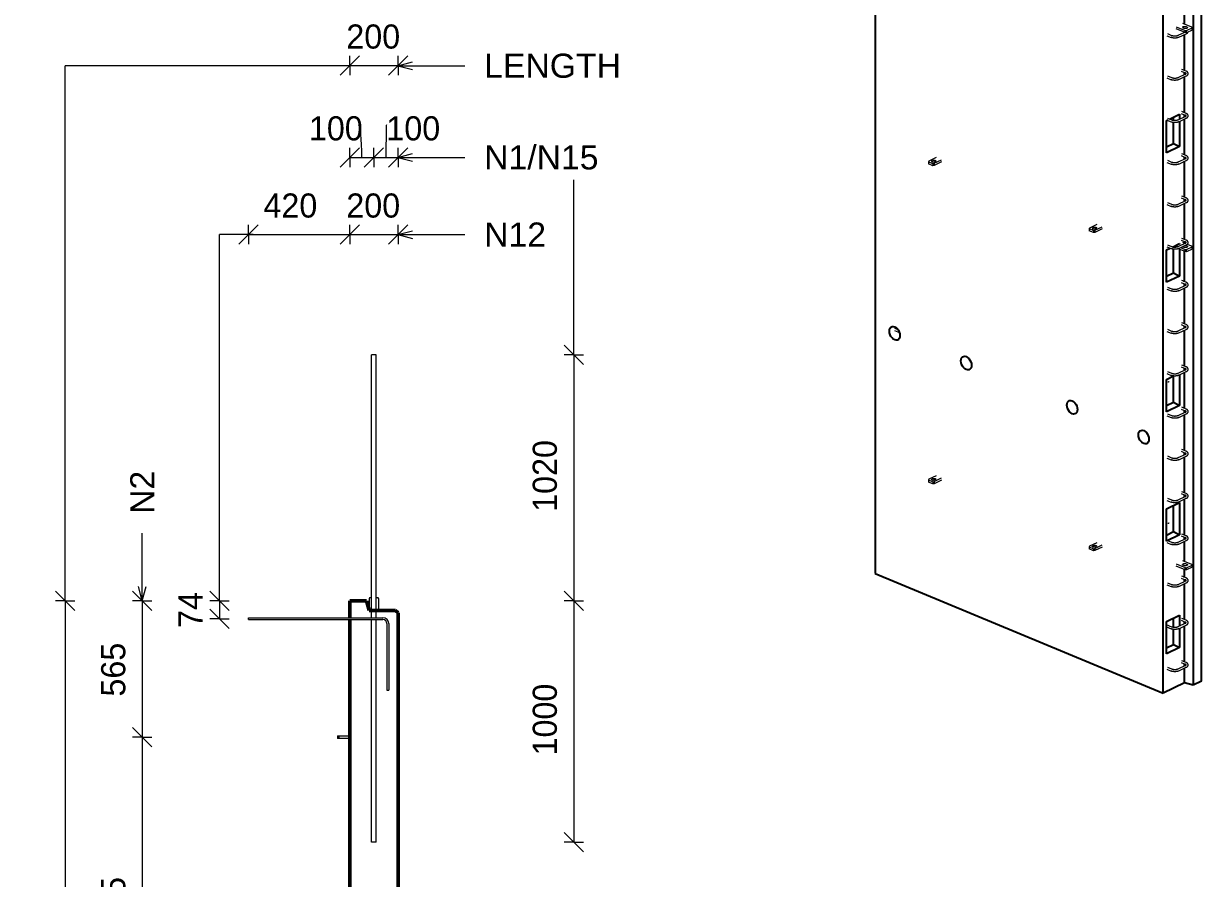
# Model space of a CAD drawing. Header units: millimetres. Extents: x 1421 to 26924, y -2138 to 20093.
# Drawn here: x 17383 to 22263, y 2549 to 6093 of the extents above; entities that cross this region are included whole.
import ezdxf

# ---------------------------------------------------------------- set-up
doc = ezdxf.new("R2010")
doc.units = ezdxf.units.MM
for name, color, linetype, lineweight in [('A-ANNO-DIMS', 211, 'Continuous', 9), ('A-ANNO-DIMS-40', 211, 'Continuous', 9), ('A-DETL-THIN', 151, 'Continuous', 18), ('A-GENM', 13, 'Continuous', 18), ('A-WALL', 113, 'Continuous', 25), ('G-ANNO-TEXT', 231, 'Continuous', 9), ('S-RBAR', 171, 'Continuous', 18)]:
    doc.layers.add(name, color=color, linetype=linetype, lineweight=lineweight)
doc.styles.add('Arial', font='arial.ttf', dxfattribs={"height": 100})
doc.styles.add('Nirmala UI Semilight', font='NirmalaS.ttf', dxfattribs={"height": 100})
doc.dimstyles.new('Arrow_Filled_-_2_5_NI_UI', dxfattribs={"dimscale": 304.8, "dimtxt": 104.736395, "dimasz": 0.262467, "dimexe": 0.131234, "dimexo": 0.0625, "dimgap": 0.131234, "dimtad": 1, "dimdec": 4, "dimzin": 0, "dimdsep": 46, "dimtxsty": 'Nirmala UI Semilight', "dimblk1": 'OBLIQUE', "dimblk2": 'OBLIQUE', "dimsah": 1, "dimcen": 0.09, "dimazin": 0, "dimtfac": 1, "dimtdec": 4, "dimtix": 1, "dimtmove": 0, "dimatfit": 3, "dimfxl": 0.131234, "dimfxlon": 1, "dimtvp": 1, "dimtolj": 1, "dimtzin": 0, "dimarcsym": 2})
doc.dimstyles.new('Arrow_Filled_-_2_5_NI_UI_1', dxfattribs={"dimscale": 304.8, "dimtxt": 104.736395, "dimasz": 0.262467, "dimexe": 0.131234, "dimexo": 0.0625, "dimgap": 0.131234, "dimtad": 1, "dimdec": 4, "dimzin": 0, "dimdsep": 46, "dimtxsty": 'Nirmala UI Semilight', "dimblk1": 'OBLIQUE', "dimblk2": 'OBLIQUE', "dimsah": 1, "dimcen": 0.09, "dimazin": 0, "dimtfac": 1, "dimtdec": 4, "dimtix": 1, "dimtmove": 1, "dimatfit": 3, "dimfxl": 0.131234, "dimfxlon": 1, "dimtvp": 1, "dimtolj": 1, "dimtzin": 0, "dimarcsym": 2})
doc.dimstyles.new('Arrow_Filled_-_2_5_NI_UI_2', dxfattribs={"dimscale": 304.8, "dimtxt": 104.736395, "dimasz": 0.262467, "dimexe": 0.131234, "dimexo": 0.0625, "dimgap": 0.131234, "dimtad": 1, "dimdec": 4, "dimzin": 0, "dimdsep": 46, "dimtxsty": 'Nirmala UI Semilight', "dimblk1": 'OBLIQUE', "dimblk2": 'OBLIQUE', "dimsah": 1, "dimcen": 0.09, "dimazin": 0, "dimtfac": 1, "dimtdec": 4, "dimtix": 1, "dimtmove": 2, "dimatfit": 3, "dimfxl": 0.131234, "dimfxlon": 1, "dimtvp": 1, "dimtolj": 1, "dimtzin": 0, "dimarcsym": 2})

# ---------------------------------------------------------------- blocks, each defined once
blk = doc.blocks.new('RR spread anchor face based - RR-SA-3_0-200-1726827-Elevation Right')
at = {"layer": 'A-GENM'}
for p, q in [((18017.9, 3712.8), (18015.4, 3707.8)), ((18025.4, 3712.8), (18017.9, 3712.8)), ((18052.9, 3712.8), (18045.4, 3712.8)), ((18055.4, 3707.8), (18052.9, 3712.8)), ((18015.4, 3707.8), (18015.4, 3660.2)), ((18055.4, 3660), (18055.4, 3707.8))]:
    blk.add_line(p, q, dxfattribs=at)
blk = doc.blocks.new('RR spread anchor face based - RR-SA-2_5-150-1726819-Elevation Right')
at = {"layer": 'A-GENM'}
for p, q in [((17885.4, 3140), (17890.4, 3140)), ((17885.4, 3140), (17885.4, 3130)), ((17890.4, 3130), (17885.4, 3130)), ((17890.4, 3140), (17935.4, 3140)), ((17890.4, 3140), (17890.4, 3130)), ((17935.4, 3130), (17890.4, 3130))]:
    blk.add_line(p, q, dxfattribs=at)
blk = doc.blocks.new('Rebar Bar - Part 2227165887-V7-3D Ortho')
at = {"layer": 'S-RBAR'}
blk.add_polyline3d([(15453.9, 6051.3, 0), (15454.6, 6051.7, 0), (15455.2, 6052, 0), (15455.8, 6052.4, 0), (15456.4, 6052.7, 0), (15457, 6053.1, 0), (15457.5, 6053.5, 0), (15458.1, 6054, 0), (15458.6, 6054.4, 0), (15459, 6054.9, 0), (15459.5, 6055.4, 0), (15459.9, 6056, 0), (15460.3, 6056.5, 0), (15460.6, 6057.1, 0), (15460.9, 6057.8, 0), (15461.1, 6058.4, 0)], dxfattribs=at)
blk = doc.blocks.new('Rebar Bar - Part 981547073-V8-3D Ortho')
at = {"layer": 'S-RBAR'}
for p, q in [((15446.6, 6056.7), (15419.1, 6043.5)), ((15422.6, 6036.3), (15453.9, 6051.3))]:
    blk.add_line(p, q, dxfattribs=at)
blk = doc.blocks.new('Rebar Bar - Part 2227165887-V4-3D Ortho')
at = {"layer": 'S-RBAR'}
for points in [[(15422.6, 7787.5, 0), (15421.9, 7787.1, 0), (15421.2, 7786.9, 0), (15420.5, 7786.6, 0), (15419.8, 7786.3, 0), (15419.1, 7786.1, 0), (15418.3, 7785.8, 0), (15417.6, 7785.6, 0), (15416.8, 7785.4, 0), (15416, 7785.2, 0), (15415.2, 7785.1, 0), (15414.4, 7784.9, 0), (15413.5, 7784.8, 0), (15412.7, 7784.7, 0), (15411.9, 7784.5, 0), (15411, 7784.5, 0), (15410.1, 7784.4, 0), (15409.3, 7784.3, 0), (15408.4, 7784.3, 0), (15407.5, 7784.2, 0), (15406.7, 7784.2, 0), (15405.8, 7784.2, 0), (15404.9, 7784.2, 0), (15404.1, 7784.3, 0), (15403.2, 7784.3, 0), (15402.3, 7784.4, 0), (15401.5, 7784.5, 0), (15400.6, 7784.5, 0), (15399.8, 7784.7, 0), (15398.9, 7784.8, 0), (15398.1, 7784.9, 0), (15397.3, 7785.1, 0), (15396.5, 7785.2, 0), (15395.7, 7785.4, 0), (15394.9, 7785.6, 0), (15394.1, 7785.8, 0), (15393.4, 7786.1, 0), (15392.7, 7786.3, 0), (15391.9, 7786.6, 0), (15391.2, 7786.8, 0), (15391, 7786.9, 0)], [(15419.1, 7794.7, 0), (15418.7, 7794.5, 0), (15418.2, 7794.3, 0), (15417.7, 7794.1, 0), (15417.2, 7793.9, 0), (15416.6, 7793.7, 0), (15416.1, 7793.5, 0), (15415.5, 7793.4, 0), (15414.9, 7793.2, 0), (15414.2, 7793.1, 0), (15413.6, 7792.9, 0), (15412.9, 7792.8, 0), (15412.3, 7792.7, 0), (15411.6, 7792.6, 0), (15410.9, 7792.5, 0), (15410.2, 7792.4, 0), (15409.5, 7792.3, 0), (15408.8, 7792.3, 0), (15408.1, 7792.3, 0), (15407.3, 7792.2, 0), (15406.6, 7792.2, 0), (15405.9, 7792.2, 0), (15405.1, 7792.2, 0), (15404.4, 7792.3, 0), (15403.7, 7792.3, 0), (15403, 7792.3, 0), (15402.3, 7792.4, 0), (15401.6, 7792.5, 0), (15400.9, 7792.6, 0), (15400.2, 7792.7, 0), (15399.5, 7792.8, 0), (15398.9, 7792.9, 0), (15398.2, 7793, 0), (15397.6, 7793.2, 0), (15397, 7793.4, 0), (15396.4, 7793.5, 0), (15395.8, 7793.7, 0), (15395.3, 7793.9, 0), (15394.8, 7794.1, 0), (15394.3, 7794.3, 0), (15394.1, 7794.3, 0)]]:
    blk.add_polyline3d(points, dxfattribs=at)
blk = doc.blocks.new('Rebar Bar - Part 3131074535-431004-3D Ortho')
at = {"layer": 'S-RBAR'}
for p, q in [((15373.7, 7794.2), (15391, 7786.9)), ((15394.1, 7794.3), (15376.7, 7801.6))]:
    blk.add_line(p, q, dxfattribs=at)
blk = doc.blocks.new('Rebar Bar - Part 3166313199-431004-3D Ortho')
at = {"layer": 'S-RBAR'}
for p, q in [((15432.3, 7822.3), (15449.7, 7815.1)), ((15452.8, 7822.5), (15435.4, 7829.7))]:
    blk.add_line(p, q, dxfattribs=at)
blk = doc.blocks.new('Rebar Bar - Part 2227165887-431004-3D Ortho')
at = {"layer": 'S-RBAR'}
for points in [[(15453.6, 7812.2, 0), (15453.6, 7812.2, 0), (15453.6, 7812.2, 0), (15453.6, 7812.3, 0), (15453.6, 7812.3, 0), (15453.5, 7812.4, 0), (15453.5, 7812.4, 0), (15453.4, 7812.6, 0), (15453.3, 7812.7, 0), (15453.2, 7812.8, 0), (15453.1, 7813, 0), (15452.9, 7813.2, 0), (15452.7, 7813.4, 0), (15452.4, 7813.6, 0), (15452.1, 7813.8, 0), (15451.8, 7814, 0), (15451.5, 7814.2, 0), (15451.1, 7814.4, 0), (15450.7, 7814.6, 0), (15450.3, 7814.8, 0), (15449.8, 7815, 0), (15449.7, 7815.1, 0)], [(15450.5, 7809.7, 0), (15450.9, 7809.9, 0), (15451.3, 7810.1, 0), (15451.7, 7810.4, 0), (15452, 7810.6, 0), (15452.3, 7810.8, 0), (15452.5, 7811, 0), (15452.8, 7811.2, 0), (15453, 7811.3, 0), (15453.1, 7811.5, 0), (15453.3, 7811.7, 0), (15453.4, 7811.8, 0), (15453.5, 7811.9, 0), (15453.5, 7812, 0), (15453.5, 7812.1, 0), (15453.6, 7812.2, 0), (15453.6, 7812.2, 0), (15453.6, 7812.2, 0), (15453.6, 7812.2, 0)], [(15453.9, 7802.5, 0), (15454.6, 7802.8, 0), (15455.2, 7803.2, 0), (15455.8, 7803.5, 0), (15456.4, 7803.9, 0), (15457, 7804.3, 0), (15457.5, 7804.7, 0), (15458.1, 7805.2, 0), (15458.6, 7805.6, 0), (15459, 7806.1, 0), (15459.5, 7806.6, 0), (15459.9, 7807.2, 0), (15460.3, 7807.7, 0), (15460.6, 7808.3, 0), (15460.9, 7808.9, 0), (15461.1, 7809.6, 0), (15461.3, 7810.3, 0), (15461.5, 7811, 0), (15461.6, 7811.7, 0), (15461.6, 7812.4, 0), (15461.5, 7813.1, 0), (15461.4, 7813.8, 0), (15461.3, 7814.5, 0), (15461, 7815.2, 0), (15460.8, 7815.8, 0), (15460.4, 7816.4, 0), (15460.1, 7817, 0), (15459.7, 7817.5, 0), (15459.3, 7818.1, 0), (15458.8, 7818.6, 0), (15458.3, 7819, 0), (15457.8, 7819.5, 0), (15457.3, 7819.9, 0), (15456.7, 7820.3, 0), (15456.1, 7820.7, 0), (15455.5, 7821.1, 0), (15454.9, 7821.4, 0), (15454.3, 7821.8, 0), (15453.6, 7822.1, 0), (15452.9, 7822.4, 0), (15452.8, 7822.5, 0)]]:
    blk.add_polyline3d(points, dxfattribs=at)
blk = doc.blocks.new('Rebar Bar - Part 981547073-431004-3D Ortho')
at = {"layer": 'S-RBAR'}
for p, q in [((15450.5, 7809.7), (15419.1, 7794.7)), ((15422.6, 7787.5), (15453.9, 7802.5))]:
    blk.add_line(p, q, dxfattribs=at)
blk = doc.blocks.new('Rebar Bar - Part 3131074535-V9-3D Ortho')
at = {"layer": 'S-RBAR'}
for p, q in [((15373.7, 5867.9), (15391, 5860.6)), ((15394.1, 5868), (15376.8, 5875.2))]:
    blk.add_line(p, q, dxfattribs=at)
blk = doc.blocks.new('Rebar Bar - Part 3131074535-V5-3D Ortho')
at = {"layer": 'S-RBAR'}
for p, q in [((15394.1, 7269), (15371.3, 7278.5)), ((15371.3, 7269.8), (15391, 7261.6))]:
    blk.add_line(p, q, dxfattribs=at)
blk = doc.blocks.new('RR spread anchor face based - RR-SA-2_5-150-1726819-3D Ortho')
at = {"layer": 'A-GENM'}
for p, q in [((14417.6, 7764.8), (14386.9, 7750.1)), ((14386.9, 7750.1), (14385.4, 7747.7)), ((14385.4, 7747.7), (14403.6, 7740.1)), ((14385.4, 7747.7), (14385.4, 7738.8)), ((14403.6, 7731.1), (14385.4, 7738.8)), ((14399.9, 7751.1), (14404, 7753.1)), ((14403.6, 7740.1), (14408.9, 7741)), ((14403.6, 7740.1), (14403.6, 7731.1)), ((14408.9, 7732), (14403.6, 7731.1)), ((14408.9, 7741), (14439.6, 7755.7)), ((14439.6, 7746.7), (14408.9, 7732)), ((14408.9, 7741), (14408.9, 7732)), ((14414.3, 7748.8), (14410.2, 7746.8))]:
    blk.add_line(p, q, dxfattribs=at)
for points in [[(14410.2, 7746.8, 0), (14408.8, 7746.3, 0), (14407.1, 7746, 0), (14405.3, 7745.8, 0), (14403.5, 7745.9, 0), (14401.8, 7746.2, 0), (14400.3, 7746.7, 0), (14399.1, 7747.3, 0), (14398.4, 7748, 0), (14398.1, 7748.9, 0)], [(14398.2, 7749.7, 0), (14398.9, 7750.4, 0), (14399.9, 7751.1, 0)], [(14404, 7753.1, 0), (14405.4, 7753.6, 0), (14407.1, 7753.9, 0), (14408.9, 7754.1, 0), (14410.7, 7754, 0), (14412.4, 7753.7, 0), (14413.9, 7753.2, 0), (14415.1, 7752.6, 0), (14415.8, 7751.8, 0), (14416.1, 7751, 0), (14416, 7750.2, 0), (14415.3, 7749.5, 0), (14414.3, 7748.8, 0)]]:
    blk.add_polyline3d(points, dxfattribs=at)
blk = doc.blocks.new('RR spread anchor face based - RR-SA-2_5-150-V11-3D Ortho')
at = {"layer": 'A-GENM'}
for p, q in [((15052.7, 5245.5), (15051.1, 5243.1)), ((15051.1, 5243.1), (15069.4, 5235.5)), ((15051.1, 5243.1), (15051.1, 5234.2)), ((15069.4, 5226.5), (15051.1, 5234.2)), ((15083.4, 5260.2), (15052.7, 5245.5)), ((15065.7, 5246.5), (15069.8, 5248.5)), ((15069.4, 5235.5), (15074.6, 5236.4)), ((15069.4, 5235.5), (15069.4, 5226.5)), ((15074.6, 5227.4), (15069.4, 5226.5)), ((15074.6, 5236.4), (15105.3, 5251.1)), ((15105.3, 5242.1), (15074.6, 5227.4)), ((15074.6, 5236.4), (15074.6, 5227.4)), ((15080, 5244.2), (15075.9, 5242.2))]:
    blk.add_line(p, q, dxfattribs=at)
for points in [[(15075.9, 5242.2, 0), (15074.5, 5241.7, 0), (15072.9, 5241.4, 0), (15071.1, 5241.2, 0), (15069.2, 5241.3, 0), (15067.5, 5241.6, 0), (15066, 5242.1, 0), (15064.9, 5242.7, 0), (15064.1, 5243.5, 0), (15063.8, 5244.3, 0)], [(15064, 5245, 0), (15064, 5245.1, 0), (15064.6, 5245.8, 0), (15065.7, 5246.5, 0)], [(15069.8, 5248.5, 0), (15071.2, 5249, 0), (15072.9, 5249.3, 0), (15074.7, 5249.5, 0), (15076.5, 5249.4, 0), (15078.2, 5249.1, 0), (15079.7, 5248.6, 0), (15080.8, 5248, 0), (15081.6, 5247.3, 0), (15081.9, 5246.4, 0), (15081.7, 5245.6, 0), (15081.1, 5244.9, 0), (15080, 5244.2, 0)]]:
    blk.add_polyline3d(points, dxfattribs=at)
blk = doc.blocks.new('RR spread anchor face based - RR-SA-3_0-200-V13-3D Ortho')
at = {"layer": 'A-GENM'}
for p, q in [((15412.2, 6079.9), (15448.8, 6064.7)), ((15448.8, 6055.7), (15412.2, 6071)), ((15476.1, 6077.8), (15439.5, 6093)), ((15443.7, 6073.6), (15440.7, 6074.8)), ((15448.8, 6064.7), (15454.2, 6064)), ((15448.8, 6055.7), (15448.8, 6064.7)), ((15454.2, 6055), (15448.8, 6055.7)), ((15453, 6080.7), (15455.9, 6079.5)), ((15454.2, 6064), (15478, 6075.4)), ((15478, 6066.5), (15454.2, 6055)), ((15454.2, 6055), (15454.2, 6064)), ((15478, 6075.4), (15476.1, 6077.8)), ((15478, 6066.5), (15478, 6075.4))]:
    blk.add_line(p, q, dxfattribs=at)
for points in [[(15440.7, 6074.8, 0), (15439.2, 6075.6, 0), (15438.3, 6076.6, 0), (15437.9, 6077.6, 0)], [(15438.1, 6078.6, 0), (15438.9, 6079.6, 0), (15440.3, 6080.5, 0), (15442.1, 6081.1, 0), (15444.2, 6081.6, 0), (15446.6, 6081.8, 0), (15448.9, 6081.7, 0), (15451.1, 6081.3, 0), (15453, 6080.7, 0)], [(15455.9, 6079.5, 0), (15457.4, 6078.6, 0), (15458.4, 6077.7, 0), (15458.8, 6076.7, 0), (15458.6, 6075.6, 0), (15457.7, 6074.6, 0), (15456.4, 6073.8, 0), (15454.6, 6073.1, 0), (15452.4, 6072.7, 0), (15450.1, 6072.5, 0), (15447.8, 6072.6, 0), (15445.6, 6073, 0), (15443.7, 6073.6, 0)], [(15450.1, 6072.5, 0), (15448.9, 6072.7, 0), (15446.6, 6072.8, 0)]]:
    blk.add_polyline3d(points, dxfattribs=at)
blk = doc.blocks.new('RR spread anchor face based - RR-SA-3_0-200-V14-3D Ortho')
at = {"layer": 'A-GENM'}
for p, q in [((15409.7, 5173.1), (15420.6, 5168.6)), ((15447.7, 5181.8), (15439.5, 5185.2)), ((15453, 5172.8), (15455.9, 5171.6)), ((15476.1, 5169.9), (15457.2, 5177.8)), ((15406.7, 5165.4), (15399.7, 5168.4)), ((15448.8, 5147.9), (15420.1, 5159.8)), ((15430.3, 5164.5), (15448.8, 5156.8)), ((15443.7, 5165.7), (15440.7, 5166.9)), ((15448.8, 5156.8), (15454.2, 5156.1)), ((15448.8, 5147.9), (15448.8, 5156.8)), ((15454.2, 5147.2), (15448.8, 5147.9)), ((15454.2, 5156.1), (15478, 5167.6)), ((15478, 5158.6), (15454.2, 5147.2)), ((15454.2, 5147.2), (15454.2, 5156.1)), ((15478, 5167.6), (15476.1, 5169.9)), ((15478, 5158.6), (15478, 5167.6))]:
    blk.add_line(p, q, dxfattribs=at)
for points in [[(15449.6, 5173.7, 0), (15451.1, 5173.4, 0), (15453, 5172.8, 0)], [(15440.7, 5166.9, 0), (15439.2, 5167.7, 0), (15438.5, 5168.4, 0)], [(15455.9, 5171.6, 0), (15457.4, 5170.8, 0), (15458.4, 5169.8, 0), (15458.8, 5168.8, 0), (15458.6, 5167.7, 0), (15457.7, 5166.7, 0), (15456.4, 5165.9, 0), (15454.6, 5165.2, 0), (15452.4, 5164.8, 0), (15450.1, 5164.6, 0), (15447.8, 5164.7, 0), (15445.6, 5165.1, 0), (15443.7, 5165.7, 0)], [(15450.1, 5164.7, 0), (15448.9, 5164.8, 0), (15446.6, 5164.9, 0)]]:
    blk.add_polyline3d(points, dxfattribs=at)
blk = doc.blocks.new('Rebar Bar - Part 776176355-431004-3D Ortho')
at = {"layer": 'S-RBAR'}
blk.add_polyline3d([(15382.3, 7246.2, 0), (15381.2, 7245.7, 0), (15380, 7245.2, 0), (15378.8, 7244.7, 0), (15377.6, 7244.3, 0)], dxfattribs=at)
blk = doc.blocks.new('Rebar Bar - Part 2031897438-431004-3D Ortho')
at = {"layer": 'S-RBAR'}
for p, q in [((14244.2, 4821.4), (14265.3, 4812.6)), ((14259.4, 4823.8), (14246.9, 4829))]:
    blk.add_line(p, q, dxfattribs=at)
blk = doc.blocks.new('DIMBLOCK101-Elevation Right')
at = {"layer": 'A-ANNO-DIMS-40'}
for p, q in [((18734.4, 5919.1), (18774.4, 5959.1)), ((18734.4, 5919.1), (18734.4, 5959.1)), ((18934.4, 5919.1), (18974.4, 5959.1)), ((18934.4, 5919.1), (18934.4, 5959.1)), ((18734.4, 5919.1), (18694.4, 5879.1)), ((18734.4, 5919.1), (18934.4, 5919.1)), ((18734.4, 5919.1), (18734.4, 5879.1)), ((18934.4, 5919.1), (18894.4, 5879.1)), ((18934.4, 5919.1), (18934.4, 5879.1))]:
    blk.add_line(p, q, dxfattribs=at)
at = {"layer": 'A-ANNO-DIMS-40', "color": 0, "insert": (18720.1, 6089.6), "char_height": 100, "width": 274.219, "attachment_point": 1, "line_spacing_factor": 1.142579, "style": 'Nirmala UI Semilight'}
blk.add_mtext('200', dxfattribs=at)
blk = doc.blocks.new('_Oblique')
at = {"color": 0, "linetype": 'ByBlock', "lineweight": -2}
blk.add_line((-0.5, -0.5), (0.5, 0.5), dxfattribs=at)
blk = doc.blocks.new('DIMBLOCK102-Elevation Right')
at = {"layer": 'A-ANNO-DIMS-40'}
for p, q in [((18734.4, 5538.5), (18774.4, 5578.5)), ((18734.4, 5538.5), (18734.4, 5578.5)), ((18834.4, 5538.5), (18874.4, 5578.5)), ((18834.4, 5538.5), (18834.4, 5578.5)), ((18734.4, 5538.5), (18694.4, 5498.5)), ((18734.4, 5538.5), (18834.4, 5538.5)), ((18734.4, 5538.5), (18734.4, 5498.5)), ((18834.4, 5538.5), (18794.4, 5498.5)), ((18834.4, 5538.5), (18834.4, 5498.5))]:
    blk.add_line(p, q, dxfattribs=at)
blk.add_ellipse((18770.9, 5538.5), major_axis=(0, 135.2), ratio=0.099905, start_param=4.712389, end_param=6.283185, dxfattribs=at)
at = {"layer": 'A-ANNO-DIMS-40', "color": 0, "insert": (18565.2, 5709), "char_height": 100, "width": 246.797, "attachment_point": 1, "line_spacing_factor": 1.142579, "style": 'Nirmala UI Semilight'}
blk.add_mtext('100', dxfattribs=at)
blk = doc.blocks.new('DIMBLOCK103-Elevation Right')
at = {"layer": 'A-ANNO-DIMS-40'}
for p, q in [((18834.4, 5538.5), (18874.4, 5578.5)), ((18834.4, 5538.5), (18834.4, 5578.5)), ((18934.4, 5538.5), (18974.4, 5578.5)), ((18934.4, 5538.5), (18934.4, 5578.5)), ((18834.4, 5538.5), (18794.4, 5498.5)), ((18834.4, 5538.5), (18934.4, 5538.5)), ((18834.4, 5538.5), (18834.4, 5498.5)), ((18934.4, 5538.5), (18894.4, 5498.5)), ((18934.4, 5538.5), (18934.4, 5498.5))]:
    blk.add_line(p, q, dxfattribs=at)
blk.add_ellipse((18886, 5538.5), major_axis=(0, 135.2), ratio=0.011809, start_param=0, end_param=1.570796, dxfattribs=at)
at = {"layer": 'A-ANNO-DIMS-40', "color": 0, "insert": (18886, 5709), "char_height": 100, "width": 246.797, "attachment_point": 1, "line_spacing_factor": 1.142579, "style": 'Nirmala UI Semilight'}
blk.add_mtext('100', dxfattribs=at)
blk = doc.blocks.new('DIMBLOCK104-Elevation Right')
at = {"layer": 'A-ANNO-DIMS-40'}
for p, q in [((17555, 3700), (17515, 3740)), ((17555, 3700), (17515, 3700)), ((17555, 3700), (17555, -1395)), ((17555, 3700), (17595, 3660)), ((17555, 3700), (17595, 3700)), ((17555, -1395), (17515, -1355)), ((17555, -1395), (17515, -1395)), ((17555, -1395), (17595, -1435)), ((17555, -1395), (17595, -1395))]:
    blk.add_line(p, q, dxfattribs=at)
at = {"layer": 'A-ANNO-DIMS-40', "color": 0, "insert": (17384.5, 1000.2), "char_height": 100, "width": 365.625, "attachment_point": 1, "rotation": 90, "line_spacing_factor": 1.142579, "style": 'Nirmala UI Semilight'}
blk.add_mtext('5095', dxfattribs=at)
blk = doc.blocks.new('DIMBLOCK105-Elevation Right')
at = {"layer": 'A-ANNO-DIMS-40'}
for p, q in [((17875, 3700), (17835, 3740)), ((17875, 3700), (17835, 3700)), ((17875, 3700), (17875, 3135)), ((17875, 3700), (17915, 3660)), ((17875, 3700), (17915, 3700)), ((17875, 3135), (17835, 3175)), ((17875, 3135), (17835, 3135)), ((17875, 3135), (17915, 3095)), ((17875, 3135), (17915, 3135))]:
    blk.add_line(p, q, dxfattribs=at)
at = {"layer": 'A-ANNO-DIMS-40', "color": 0, "insert": (17704.5, 3303.2), "char_height": 100, "width": 274.219, "attachment_point": 1, "rotation": 90, "line_spacing_factor": 1.142579, "style": 'Nirmala UI Semilight'}
blk.add_mtext('565', dxfattribs=at)
blk = doc.blocks.new('DIMBLOCK106-Elevation Right')
at = {"layer": 'A-ANNO-DIMS-40'}
for p, q in [((17875, 3135), (17835, 3175)), ((17875, 3135), (17835, 3135)), ((17875, 3135), (17875, 1660)), ((17875, 3135), (17915, 3095)), ((17875, 3135), (17915, 3135)), ((17875, 1660), (17835, 1700)), ((17875, 1660), (17835, 1660)), ((17875, 1660), (17915, 1620)), ((17875, 1660), (17915, 1660))]:
    blk.add_line(p, q, dxfattribs=at)
at = {"layer": 'A-ANNO-DIMS-40', "color": 0, "insert": (17704.5, 2257.5), "char_height": 100, "width": 335.918, "attachment_point": 1, "rotation": 90, "line_spacing_factor": 1.142579, "style": 'Nirmala UI Semilight'}
blk.add_mtext('1475', dxfattribs=at)
blk = doc.blocks.new('DIMBLOCK112-Elevation Right')
at = {"layer": 'A-ANNO-DIMS-40'}
for p, q in [((19662.8, 4720), (19622.8, 4760)), ((19662.8, 4720), (19622.8, 4720)), ((19662.8, 4720), (19662.8, 3700)), ((19662.8, 4720), (19702.8, 4680)), ((19662.8, 4720), (19702.8, 4720)), ((19662.8, 3700), (19622.8, 3740)), ((19662.8, 3700), (19622.8, 3700)), ((19662.8, 3700), (19702.8, 3660)), ((19662.8, 3700), (19702.8, 3700))]:
    blk.add_line(p, q, dxfattribs=at)
at = {"layer": 'A-ANNO-DIMS-40', "color": 0, "insert": (19492.4, 4069.1), "char_height": 100, "width": 338.203, "attachment_point": 1, "rotation": 90, "line_spacing_factor": 1.142579, "style": 'Nirmala UI Semilight'}
blk.add_mtext('1020', dxfattribs=at)
blk = doc.blocks.new('DIMBLOCK113-Elevation Right')
at = {"layer": 'A-ANNO-DIMS-40'}
for p, q in [((19662.8, 3700), (19622.8, 3740)), ((19662.8, 3700), (19622.8, 3700)), ((19662.8, 3700), (19662.8, 2700)), ((19662.8, 3700), (19702.8, 3660)), ((19662.8, 3700), (19702.8, 3700)), ((19662.8, 2700), (19622.8, 2740)), ((19662.8, 2700), (19622.8, 2700)), ((19662.8, 2700), (19702.8, 2660)), ((19662.8, 2700), (19702.8, 2700))]:
    blk.add_line(p, q, dxfattribs=at)
at = {"layer": 'A-ANNO-DIMS-40', "color": 0, "insert": (19492.4, 3059.1), "char_height": 100, "width": 338.203, "attachment_point": 1, "rotation": 90, "line_spacing_factor": 1.142579, "style": 'Nirmala UI Semilight'}
blk.add_mtext('1000', dxfattribs=at)
blk = doc.blocks.new('DIMBLOCK117-Elevation Right')
at = {"layer": 'A-ANNO-DIMS-40'}
for p, q in [((18195, 3700), (18155, 3740)), ((18195, 3700), (18155, 3700)), ((18195, 3626), (18155, 3666)), ((18195, 3700), (18195, 3626)), ((18195, 3700), (18235, 3660)), ((18195, 3700), (18235, 3700)), ((18195, 3626), (18155, 3626)), ((18195, 3626), (18235, 3586)), ((18195, 3626), (18235, 3626))]:
    blk.add_line(p, q, dxfattribs=at)
at = {"layer": 'A-ANNO-DIMS-40', "color": 0, "insert": (18024.5, 3587.8), "char_height": 100, "width": 180.527, "attachment_point": 1, "rotation": 90, "line_spacing_factor": 1.142579, "style": 'Nirmala UI Semilight'}
blk.add_mtext('74', dxfattribs=at)
blk = doc.blocks.new('DIMBLOCK118-Elevation Right')
at = {"layer": 'A-ANNO-DIMS-40'}
for p, q in [((18314.4, 5218.5), (18354.4, 5258.5)), ((18314.4, 5218.5), (18314.4, 5258.5)), ((18734.4, 5218.5), (18774.4, 5258.5)), ((18734.4, 5218.5), (18734.4, 5258.5)), ((18314.4, 5218.5), (18274.4, 5178.5)), ((18314.4, 5218.5), (18734.4, 5218.5)), ((18314.4, 5218.5), (18314.4, 5178.5)), ((18734.4, 5218.5), (18694.4, 5178.5)), ((18734.4, 5218.5), (18734.4, 5178.5))]:
    blk.add_line(p, q, dxfattribs=at)
at = {"layer": 'A-ANNO-DIMS-40', "color": 0, "insert": (18376.8, 5389), "char_height": 100, "width": 276.504, "attachment_point": 1, "line_spacing_factor": 1.142579, "style": 'Nirmala UI Semilight'}
blk.add_mtext('420', dxfattribs=at)
blk = doc.blocks.new('DIMBLOCK119-Elevation Right')
at = {"layer": 'A-ANNO-DIMS-40'}
for p, q in [((18734.4, 5218.5), (18774.4, 5258.5)), ((18734.4, 5218.5), (18734.4, 5258.5)), ((18934.4, 5218.5), (18974.4, 5258.5)), ((18934.4, 5218.5), (18934.4, 5258.5)), ((18734.4, 5218.5), (18694.4, 5178.5)), ((18734.4, 5218.5), (18934.4, 5218.5)), ((18734.4, 5218.5), (18734.4, 5178.5)), ((18934.4, 5218.5), (18894.4, 5178.5)), ((18934.4, 5218.5), (18934.4, 5178.5))]:
    blk.add_line(p, q, dxfattribs=at)
at = {"layer": 'A-ANNO-DIMS-40', "color": 0, "insert": (18720.1, 5389), "char_height": 100, "width": 274.219, "attachment_point": 1, "line_spacing_factor": 1.142579, "style": 'Nirmala UI Semilight'}
blk.add_mtext('200', dxfattribs=at)

msp = doc.modelspace()

# ---------------------------------------------------------------- linework, layer by layer
at = {"layer": 'A-DETL-THIN'}
for p, q in [((17554.95959, 3700), (17554.95959, 5918.49129)), ((18734.36213, 5918.49129), (17554.95959, 5918.49129)), ((19662.82704, 4720), (19662.82704, 5445)), ((18194.95959, 3700), (18194.95959, 5218.49129)), ((18334.36213, 5218.49129), (18194.95959, 5218.49129))]:
    msp.add_line(p, q, dxfattribs=at)
at = {"layer": 'A-WALL'}
for p, q in [((20911.60797, 8126.85315), (20911.60797, 3814.05874)), ((22104.10151, 3316.97616), (22104.10151, 7873.8076)), ((22228.80927, 7871.65024), (22228.80927, 3350.59372)), ((22262.89469, 3366.9557), (22262.89469, 7888.01222)), ((22192.72818, 6090.18712), (22192.72818, 6222.84249)), ((22192.72818, 5898.81934), (22192.72818, 6047.72422)), ((22192.72818, 5881.40196), (22192.72818, 5890.24261)), ((22192.72818, 5723.70107), (22192.72818, 5872.60595)), ((22130.00458, 5697.26342), (22172.27587, 5717.55485)), ((22172.27587, 5717.55485), (22172.27587, 5696.41024)), ((22192.72818, 5706.28368), (22192.72818, 5715.12434)), ((22117.73638, 5691.37433), (22124.9474, 5694.83582)), ((22117.73638, 5557.21835), (22117.73638, 5691.37433)), ((22147.16866, 5691.40886), (22147.16866, 5705.50266)), ((22147.16866, 5596.694), (22147.16866, 5683.2405)), ((22172.27587, 5687.70003), (22172.27587, 5583.39887)), ((22192.72818, 5548.58279), (22192.72818, 5697.48767)), ((22117.73638, 5582.56566), (22147.16866, 5596.694)), ((22172.27587, 5583.39887), (22117.73638, 5557.21835)), ((22147.16866, 5596.694), (22172.27587, 5583.39887)), ((22192.72818, 5531.16541), (22192.72818, 5540.00607)), ((22192.72818, 5373.46452), (22192.72818, 5522.3694)), ((22192.72818, 5356.04714), (22192.72818, 5364.8878)), ((22192.72818, 5198.34625), (22192.72818, 5347.25113)), ((22142.80348, 5166.78333), (22172.27587, 5180.93093)), ((22172.27587, 5180.93093), (22172.27587, 5178.60556)), ((22192.72818, 5182.30889), (22192.72818, 5189.76952)), ((22117.73638, 5154.75041), (22133.00795, 5162.0812)), ((22117.73638, 5020.59443), (22117.73638, 5154.75041)), ((22147.16866, 5166.22292), (22147.16866, 5167.89886)), ((22147.16866, 5060.07008), (22147.16866, 5157.88568)), ((22172.27587, 5157.43309), (22172.27587, 5046.77495)), ((22192.72818, 5023.22798), (22192.72818, 5148.90769)), ((22117.73638, 5045.94174), (22147.16866, 5060.07008)), ((22172.27587, 5046.77495), (22117.73638, 5020.59443)), ((22147.16866, 5060.07008), (22172.27587, 5046.77495)), ((22192.72818, 5005.8106), (22192.72818, 5014.65125)), ((22192.72818, 4848.1097), (22192.72818, 4997.01459)), ((22192.72818, 4830.69232), (22192.72818, 4839.53298)), ((22192.72818, 4672.99143), (22192.72818, 4821.89631)), ((22172.27587, 4636.9904), (22172.27587, 4510.15103)), ((22192.72818, 4655.57405), (22192.72818, 4664.41471)), ((22192.72818, 4497.87316), (22192.72818, 4646.77804)), ((22117.73638, 4618.12649), (22147.66383, 4632.49252)), ((22117.73638, 4483.97051), (22117.73638, 4618.12649)), ((22147.16866, 4523.44616), (22147.16866, 4632.25483)), ((22117.73638, 4509.31783), (22147.16866, 4523.44616)), ((22172.27587, 4510.15103), (22117.73638, 4483.97051)), ((22147.16866, 4523.44616), (22172.27587, 4510.15103)), ((22192.72818, 4480.45578), (22192.72818, 4489.29643)), ((22192.72818, 4322.75489), (22192.72818, 4471.65977)), ((22192.72818, 4305.33751), (22192.72818, 4314.17816)), ((22192.72818, 4147.63661), (22192.72818, 4296.5415)), ((22117.73638, 4081.50257), (22172.27587, 4107.68309)), ((22172.27587, 4107.68309), (22172.27587, 3973.52711)), ((22192.72818, 4130.21923), (22192.72818, 4139.05989)), ((22192.72818, 3972.51834), (22192.72818, 4121.42322)), ((22117.73638, 3947.34659), (22117.73638, 4081.50257)), ((22147.16866, 3986.82224), (22147.16866, 4095.63091)), ((22117.73638, 3972.69391), (22147.16866, 3986.82224)), ((22172.27587, 3973.52711), (22117.73638, 3947.34659)), ((22147.16866, 3986.82224), (22172.27587, 3973.52711)), ((22192.72818, 3955.10096), (22192.72818, 3963.94162)), ((22192.72818, 3863.10842), (22192.72818, 3946.30495)), ((20911.60797, 3814.05874), (22104.10151, 3316.97616)), ((22192.72818, 3797.40007), (22192.72818, 3829.70722)), ((22192.72818, 3779.98269), (22192.72818, 3788.82334)), ((22192.72818, 3622.2818), (22192.72818, 3771.18668)), ((22117.73638, 3614.19257), (22172.27587, 3640.37309)), ((22117.73638, 3480.03659), (22117.73638, 3614.19257)), ((22147.16866, 3589.98959), (22147.16866, 3628.32091)), ((22172.27587, 3640.37309), (22172.27587, 3594.99097)), ((22192.72818, 3604.86442), (22192.72818, 3613.70507)), ((22147.16866, 3519.51225), (22147.16866, 3581.82123)), ((22172.27587, 3586.28077), (22172.27587, 3506.21711)), ((22192.72818, 3447.16353), (22192.72818, 3596.06841)), ((22117.73638, 3505.38391), (22147.16866, 3519.51225)), ((22147.16866, 3519.51225), (22172.27587, 3506.21711)), ((22172.27587, 3506.21711), (22117.73638, 3480.03659)), ((22192.72818, 3429.74614), (22192.72818, 3438.5868)), ((22192.72818, 3359.5195), (22192.72818, 3420.95014)), ((22192.72818, 3359.5195), (22104.10151, 3316.97616)), ((22228.80927, 3350.59372), (22192.72818, 3359.5195)), ((22262.89469, 3366.9557), (22228.80927, 3350.59372))]:
    msp.add_line(p, q, dxfattribs=at)
at = {"layer": 'A-WALL', "lineweight": 50}
for p, q in [((18804.35985, 3700), (18734.36213, 3700)), ((18734.36213, 3700), (18734.36213, 3630)), ((18814.35985, 3660), (18804.35985, 3700)), ((18924.36213, 3660), (18814.35985, 3660)), ((18934.36213, 3650), (18924.36213, 3660)), ((18734.36213, 3622), (18734.36213, -1395)), ((18934.36213, -1395), (18934.36213, 3650))]:
    msp.add_line(p, q, dxfattribs=at)
at = {"layer": 'A-WALL'}
for points in [[(20992.083, 4782.21127, 0), (20986.40251, 4785.4934, 0), (20981.10913, 4790.38035, 0), (20976.56361, 4796.5391, 0), (20973.0757, 4803.54993, 0), (20970.88311, 4810.93507, 0), (20970.13526, 4818.19123, 0), (20970.88311, 4824.82392, 0), (20973.0757, 4830.38113, 0), (20976.56361, 4834.48414, 0), (20981.10913, 4836.85335, 0), (20986.40251, 4837.32729, 0), (20992.083, 4835.87367, 0)], [(20992.083, 4835.87367, 0), (20997.76349, 4832.59154, 0), (21003.05686, 4827.70459, 0), (21007.60239, 4821.54584, 0), (21011.09029, 4814.53501, 0), (21013.28288, 4807.14987, 0), (21014.03073, 4799.89371, 0), (21013.28288, 4793.26102, 0), (21011.09029, 4787.70381, 0), (21007.60239, 4783.6008, 0), (21003.05686, 4781.23159, 0), (20997.76349, 4780.75765, 0), (20992.083, 4782.21127, 0)], [(21288.3774, 4658.70302, 0), (21282.69691, 4661.98515, 0), (21277.40354, 4666.8721, 0), (21272.85801, 4673.03085, 0), (21269.37011, 4680.04168, 0), (21267.17752, 4687.42682, 0), (21266.42967, 4694.68298, 0), (21267.17752, 4701.31567, 0), (21269.37011, 4706.87288, 0), (21272.85801, 4710.97589, 0), (21277.12089, 4713.2598, 0)], [(21277.40354, 4713.3451, 0), (21282.69691, 4713.81904, 0), (21288.3774, 4712.36542, 0)], [(21288.3774, 4712.36542, 0), (21294.05789, 4709.08329, 0), (21299.35127, 4704.19634, 0), (21303.89679, 4698.03759, 0), (21307.3847, 4691.02676, 0), (21309.57729, 4683.64162, 0), (21310.32514, 4676.38546, 0), (21309.57729, 4669.75277, 0), (21307.3847, 4664.19556, 0), (21303.89679, 4660.09255, 0), (21299.35127, 4657.72334, 0), (21294.05789, 4657.2494, 0), (21288.3774, 4658.70302, 0)], [(21727.33208, 4475.72784, 0), (21721.65159, 4479.00996, 0), (21716.35821, 4483.89692, 0), (21711.81269, 4490.05566, 0), (21708.32478, 4497.06649, 0), (21706.1322, 4504.45163, 0), (21705.38434, 4511.70779, 0), (21706.1322, 4518.34048, 0), (21708.32478, 4523.89769, 0), (21711.81269, 4528.0007, 0), (21716.35821, 4530.36991, 0), (21721.65159, 4530.84385, 0), (21727.33208, 4529.39023, 0)], [(21727.33208, 4529.39023, 0), (21733.01257, 4526.10811, 0), (21738.30595, 4521.22115, 0), (21742.85147, 4515.06241, 0), (21746.33937, 4508.05157, 0), (21748.53196, 4500.66644, 0), (21749.27981, 4493.41028, 0), (21748.53196, 4486.77759, 0), (21746.33937, 4481.22038, 0), (21742.85147, 4477.11736, 0), (21738.30595, 4474.74816, 0), (21733.01257, 4474.27422, 0), (21727.33208, 4475.72784, 0)], [(22023.62648, 4352.21959, 0), (22017.94599, 4355.50171, 0), (22012.65262, 4360.38867, 0), (22008.10709, 4366.54741, 0), (22004.61919, 4373.55824, 0), (22002.4266, 4380.94338, 0), (22001.67875, 4388.19954, 0), (22002.4266, 4394.83223, 0), (22004.61919, 4400.38944, 0), (22008.10709, 4404.49245, 0), (22012.65262, 4406.86166, 0), (22017.94599, 4407.3356, 0), (22023.62648, 4405.88198, 0)], [(22023.62648, 4405.88198, 0), (22029.30698, 4402.59986, 0), (22034.60035, 4397.7129, 0), (22039.14588, 4391.55416, 0), (22042.63378, 4384.54332, 0), (22044.82637, 4377.15819, 0), (22045.57422, 4369.90202, 0), (22044.82637, 4363.26934, 0), (22042.63378, 4357.71213, 0), (22039.14588, 4353.60911, 0), (22034.60035, 4351.23991, 0), (22029.30698, 4350.76597, 0), (22023.62648, 4352.21959, 0)]]:
    msp.add_polyline3d(points, dxfattribs=at)
at = {"layer": 'G-ANNO-TEXT', "color": 10}
for p, q in [((18934.26644, 5918.55403), (18994.26644, 5934.63098)), ((18934.26644, 5918.55403), (18994.26644, 5902.47708)), ((18934.26644, 5918.55403), (19211.33938, 5918.55403)), ((18934.26644, 5538.55403), (18994.26644, 5554.63098)), ((18934.26644, 5538.55403), (18994.26644, 5522.47708)), ((18934.26644, 5538.55403), (19211.33938, 5538.55403)), ((18934.26644, 5218.55403), (18994.26644, 5234.63098)), ((18934.26644, 5218.55403), (18994.26644, 5202.47708)), ((18934.26644, 5218.55403), (19211.33938, 5218.55403)), ((17875.00818, 3699.76932), (17875.00818, 3980.63535)), ((17875.00818, 3699.76932), (17858.93123, 3759.76932)), ((17875.00818, 3699.76932), (17891.08513, 3759.76932))]:
    msp.add_line(p, q, dxfattribs=at)
at = {"layer": 'S-RBAR'}
for p, q in [((18844.36213, 4720), (18824.36213, 4720)), ((18824.36213, 3630), (18824.36213, 4720)), ((18844.36213, 3630), (18844.36213, 4720)), ((18314.36213, 3630), (18872.06503, 3630)), ((18314.36213, 3622), (18314.36213, 3630)), ((18314.36213, 3622), (18872.06503, 3622)), ((18824.36213, 2700), (18824.36213, 3622)), ((18844.36213, 2700), (18844.36213, 3622)), ((18888.06503, 3606), (18888.06503, 3330)), ((18896.06503, 3606), (18896.06503, 3330)), ((18888.06503, 3330), (18896.06503, 3330)), ((18844.36213, 2700), (18824.36213, 2700))]:
    msp.add_line(p, q, dxfattribs=at)
for radius in [24, 16]:
    msp.add_arc((18872.06503, 3606), radius, 0, 90, dxfattribs=at)

# ---------------------------------------------------------------- block references
at = {"layer": 'A-GENM'}
for name, p in [('RR spread anchor face based - RR-SA-3_0-200-V13-3D Ortho', (6746.39808, 0)), ('RR spread anchor face based - RR-SA-2_5-150-1726819-3D Ortho', (6746.39808, -2227.0787)), ('RR spread anchor face based - RR-SA-2_5-150-V11-3D Ortho', (6746.39808, 0)), ('RR spread anchor face based - RR-SA-3_0-200-V14-3D Ortho', (6746.39808, 0)), ('RR spread anchor face based - RR-SA-2_5-150-1726819-3D Ortho', (6746.39808, -3546.27917)), ('RR spread anchor face based - RR-SA-2_5-150-1726819-3D Ortho', (7412.14601, -3823.79153)), ('RR spread anchor face based - RR-SA-3_0-200-V13-3D Ortho', (6746.39808, -2227.0787)), ('RR spread anchor face based - RR-SA-3_0-200-1726827-Elevation Right', (798.93162, 0)), ('RR spread anchor face based - RR-SA-2_5-150-1726819-Elevation Right', (798.93162, 0))]:
    msp.add_blockref(name, p, dxfattribs=at)
at = {"layer": 'S-RBAR'}
for name, p in [('Rebar Bar - Part 981547073-V8-3D Ortho', (6746.39808, 0)), ('Rebar Bar - Part 2227165887-V7-3D Ortho', (6746.39808, 0)), ('Rebar Bar - Part 3131074535-431004-3D Ortho', (6746.39808, -1751.18272)), ('Rebar Bar - Part 2227165887-V4-3D Ortho', (6746.39808, -1751.18272)), ('Rebar Bar - Part 3131074535-V9-3D Ortho', (6746.39808, 0)), ('Rebar Bar - Part 2227165887-V4-3D Ortho', (6746.39808, -1926.301)), ('Rebar Bar - Part 981547073-431004-3D Ortho', (6746.39808, -1926.301)), ('Rebar Bar - Part 3166313199-431004-3D Ortho', (6746.39808, -1926.301)), ('Rebar Bar - Part 2227165887-431004-3D Ortho', (6746.39808, -1926.301)), ('Rebar Bar - Part 3166313199-431004-3D Ortho', (6746.39808, -2101.41927)), ('Rebar Bar - Part 2227165887-431004-3D Ortho', (6746.39808, -2101.41927)), ('Rebar Bar - Part 3131074535-431004-3D Ortho', (6746.39808, -2101.41927)), ('Rebar Bar - Part 2227165887-V4-3D Ortho', (6746.39808, -2101.41927)), ('Rebar Bar - Part 981547073-431004-3D Ortho', (6746.39808, -2101.41927)), ('Rebar Bar - Part 3131074535-431004-3D Ortho', (6746.39808, -2276.53754)), ('Rebar Bar - Part 2227165887-V4-3D Ortho', (6746.39808, -2276.53754)), ('Rebar Bar - Part 981547073-431004-3D Ortho', (6746.39808, -2276.53754)), ('Rebar Bar - Part 3166313199-431004-3D Ortho', (6746.39808, -2276.53754)), ('Rebar Bar - Part 2227165887-431004-3D Ortho', (6746.39808, -2276.53754)), ('Rebar Bar - Part 3166313199-431004-3D Ortho', (6746.39808, -2451.65581)), ('Rebar Bar - Part 2227165887-431004-3D Ortho', (6746.39808, -2451.65581)), ('Rebar Bar - Part 3131074535-431004-3D Ortho', (6746.39808, -2451.65581)), ('Rebar Bar - Part 2227165887-V4-3D Ortho', (6746.39808, -2451.65581)), ('Rebar Bar - Part 981547073-431004-3D Ortho', (6746.39808, -2451.65581)), ('Rebar Bar - Part 3131074535-431004-3D Ortho', (6746.39808, -2626.77408)), ('Rebar Bar - Part 981547073-431004-3D Ortho', (6746.39808, -2626.77408)), ('Rebar Bar - Part 3166313199-431004-3D Ortho', (6746.39808, -2626.77408)), ('Rebar Bar - Part 2227165887-431004-3D Ortho', (6746.39808, -2626.77408)), ('Rebar Bar - Part 2227165887-V4-3D Ortho', (6746.39808, -2626.77408)), ('Rebar Bar - Part 3166313199-431004-3D Ortho', (6746.39808, -2801.89236)), ('Rebar Bar - Part 3131074535-431004-3D Ortho', (6746.39808, -2801.89236)), ('Rebar Bar - Part 2227165887-V4-3D Ortho', (6746.39808, -2801.89236)), ('Rebar Bar - Part 981547073-431004-3D Ortho', (6746.39808, -2801.89236)), ('Rebar Bar - Part 2227165887-431004-3D Ortho', (6746.39808, -2801.89236)), ('Rebar Bar - Part 981547073-431004-3D Ortho', (6746.39808, -2977.01063)), ('Rebar Bar - Part 3166313199-431004-3D Ortho', (6746.39808, -2977.01063)), ('Rebar Bar - Part 2227165887-431004-3D Ortho', (6746.39808, -2977.01063)), ('Rebar Bar - Part 2031897438-431004-3D Ortho', (6746.39808, 0)), ('Rebar Bar - Part 3131074535-431004-3D Ortho', (6746.39808, -2977.01063)), ('Rebar Bar - Part 2227165887-V4-3D Ortho', (6746.39808, -2977.01063)), ('Rebar Bar - Part 3131074535-431004-3D Ortho', (6746.39808, -3152.1289)), ('Rebar Bar - Part 2227165887-V4-3D Ortho', (6746.39808, -3152.1289)), ('Rebar Bar - Part 981547073-431004-3D Ortho', (6746.39808, -3152.1289)), ('Rebar Bar - Part 3166313199-431004-3D Ortho', (6746.39808, -3152.1289)), ('Rebar Bar - Part 2227165887-431004-3D Ortho', (6746.39808, -3152.1289)), ('Rebar Bar - Part 776176355-431004-3D Ortho', (6746.39808, -2637.78398)), ('Rebar Bar - Part 3166313199-431004-3D Ortho', (6746.39808, -3327.24717)), ('Rebar Bar - Part 2227165887-431004-3D Ortho', (6746.39808, -3327.24717)), ('Rebar Bar - Part 3131074535-431004-3D Ortho', (6746.39808, -3327.24717)), ('Rebar Bar - Part 2227165887-V4-3D Ortho', (6746.39808, -3327.24717)), ('Rebar Bar - Part 981547073-431004-3D Ortho', (6746.39808, -3327.24717)), ('Rebar Bar - Part 3131074535-431004-3D Ortho', (6746.39808, -3502.36545)), ('Rebar Bar - Part 981547073-431004-3D Ortho', (6746.39808, -3502.36545)), ('Rebar Bar - Part 3166313199-431004-3D Ortho', (6746.39808, -3502.36545)), ('Rebar Bar - Part 2227165887-431004-3D Ortho', (6746.39808, -3502.36545)), ('Rebar Bar - Part 2227165887-V4-3D Ortho', (6746.39808, -3502.36545)), ('Rebar Bar - Part 3166313199-431004-3D Ortho', (6746.39808, -3677.48372)), ('Rebar Bar - Part 3131074535-431004-3D Ortho', (6746.39808, -3677.48372)), ('Rebar Bar - Part 2227165887-V4-3D Ortho', (6746.39808, -3677.48372)), ('Rebar Bar - Part 981547073-431004-3D Ortho', (6746.39808, -3677.48372)), ('Rebar Bar - Part 2227165887-431004-3D Ortho', (6746.39808, -3677.48372)), ('Rebar Bar - Part 776176355-431004-3D Ortho', (6746.39808, -3223.9582)), ('Rebar Bar - Part 981547073-431004-3D Ortho', (6746.39808, -3852.60199)), ('Rebar Bar - Part 3166313199-431004-3D Ortho', (6746.39808, -3852.60199)), ('Rebar Bar - Part 2227165887-431004-3D Ortho', (6746.39808, -3852.60199)), ('Rebar Bar - Part 3131074535-431004-3D Ortho', (6746.39808, -3852.60199)), ('Rebar Bar - Part 2227165887-V4-3D Ortho', (6746.39808, -3852.60199)), ('Rebar Bar - Part 3131074535-431004-3D Ortho', (6746.39808, -4027.72026)), ('Rebar Bar - Part 2227165887-V4-3D Ortho', (6746.39808, -4027.72026)), ('Rebar Bar - Part 981547073-431004-3D Ortho', (6746.39808, -4027.72026)), ('Rebar Bar - Part 3166313199-431004-3D Ortho', (6746.39808, -4027.72026)), ('Rebar Bar - Part 2227165887-431004-3D Ortho', (6746.39808, -4027.72026)), ('Rebar Bar - Part 3166313199-431004-3D Ortho', (6746.39808, -4202.83854)), ('Rebar Bar - Part 2227165887-431004-3D Ortho', (6746.39808, -4202.83854)), ('Rebar Bar - Part 3131074535-V5-3D Ortho', (6746.39808, -3677.48372)), ('Rebar Bar - Part 2227165887-V4-3D Ortho', (6746.39808, -4202.83854)), ('Rebar Bar - Part 981547073-431004-3D Ortho', (6746.39808, -4202.83854)), ('Rebar Bar - Part 3131074535-431004-3D Ortho', (6746.39808, -4377.95681)), ('Rebar Bar - Part 2227165887-V4-3D Ortho', (6746.39808, -4377.95681)), ('Rebar Bar - Part 981547073-431004-3D Ortho', (6746.39808, -4377.95681)), ('Rebar Bar - Part 3166313199-431004-3D Ortho', (6746.39808, -4377.95681)), ('Rebar Bar - Part 2227165887-431004-3D Ortho', (6746.39808, -4377.95681))]:
    msp.add_blockref(name, p, dxfattribs=at)

# ---------------------------------------------------------------- texts
at = {"layer": 'G-ANNO-TEXT', "color": 7, "char_height": 100, "attachment_point": 1, "style": 'Arial'}
for s, insert, width in [('LENGTH', (19291.33938, 5968.55403), 686.2445), ('N1/N15', (19291.33938, 5588.55403), 570.8015), ('N12', (19291.33938, 5268.55403), 307.848)]:
    msp.add_mtext(s, dxfattribs=dict(at, insert=insert, width=width))
at = {"layer": 'G-ANNO-TEXT', "color": 7, "insert": (17825.00818, 4060.63535), "char_height": 100, "width": 214.85225, "attachment_point": 1, "rotation": 90, "style": 'Arial'}
msp.add_mtext('N2', dxfattribs=at)

# ---------------------------------------------------------------- dimensions: what is measured, and where the dimension line sits
at = {"layer": 'A-ANNO-DIMS'}
for base, p1, p2, picture, middle in [((18934.36213, 5919.12316), (18734.36213, 5879.12316), (18934.36213, 5879.12316), 'DIMBLOCK101-Elevation Right', (18834.36213, 6010.7968)), ((18934.36213, 5218.49129), (18734.36213, 5178.49129), (18934.36213, 5178.49129), 'DIMBLOCK119-Elevation Right', (18834.36213, 5310.16493))]:
    dim = msp.add_linear_dim(base=base, p1=p1, p2=p2, dimstyle='Arrow_Filled_-_2_5_NI_UI', override={"dimpost": '<>', "dimfxl": 200}, dxfattribs=at)
    dim.commit()
    dim.dimension.update_dxf_attribs({"geometry": picture, "text_midpoint": middle})
for base, p1, p2, dimstyle, override, picture, middle in [((18834.36213, 5538.49129), (18734.36213, 5498.49129), (18834.36213, 5498.49129), 'Arrow_Filled_-_2_5_NI_UI_1', {"dimpost": '<>', "dimfxl": 100}, 'DIMBLOCK102-Elevation Right', (18688.58775, 5642.29339)), ((18934.36213, 5538.49129), (18834.36213, 5498.49129), (18934.36213, 5498.49129), 'Arrow_Filled_-_2_5_NI_UI_1', {"dimpost": '<>', "dimfxl": 100}, 'DIMBLOCK103-Elevation Right', (19009.35735, 5642.29339)), ((18734.36213, 5218.49129), (18314.36213, 5178.49129), (18734.36213, 5178.49129), 'Arrow_Filled_-_2_5_NI_UI_2', {"dimpost": '<>', "dimfxl": 420}, 'DIMBLOCK118-Elevation Right', (18515.00436, 5322.29339))]:
    dim = msp.add_linear_dim(base=base, p1=p1, p2=p2, dimstyle=dimstyle, override=override, dxfattribs=at)
    dim.commit()
    dim.dimension.update_dxf_attribs({"geometry": picture, "text_midpoint": middle, "dimtype": 160})
for base, p1, p2, override, picture, middle in [((19662.82704, 3700), (19622.82704, 4720), (19622.82704, 3700), {"dimpost": '<>', "dimfxl": 1020}, 'DIMBLOCK112-Elevation Right', (19570.87446, 4210)), ((18194.95959, 3626), (18234.95959, 3700), (18234.95959, 3626), {"dimpost": '<>', "dimfxl": 74}, 'DIMBLOCK117-Elevation Right', (18104.95959, 3663)), ((17554.95959, -1395), (17594.95959, 3700), (17594.95959, -1395), {"dimpost": '<>', "dimfxl": 5095}, 'DIMBLOCK104-Elevation Right', (17463.25109, 1152.5)), ((17874.95959, 3135), (17914.95959, 3700), (17914.95959, 3135), {"dimpost": '<>', "dimfxl": 565}, 'DIMBLOCK105-Elevation Right', (17783.25109, 3417.5)), ((19662.82704, 2700), (19622.82704, 3700), (19622.82704, 2700), {"dimpost": '<>', "dimfxl": 1000}, 'DIMBLOCK113-Elevation Right', (19570.87446, 3200)), ((17874.95959, 1660), (17914.95959, 3135), (17914.95959, 1660), {"dimpost": '<>', "dimfxl": 1475}, 'DIMBLOCK106-Elevation Right', (17783.00701, 2397.5))]:
    dim = msp.add_linear_dim(base=base, p1=p1, p2=p2, angle=90, dimstyle='Arrow_Filled_-_2_5_NI_UI', override=override, dxfattribs=at)
    dim.commit()
    dim.dimension.update_dxf_attribs({"geometry": picture, "text_midpoint": middle})

doc.saveas('drawing.dxf')
